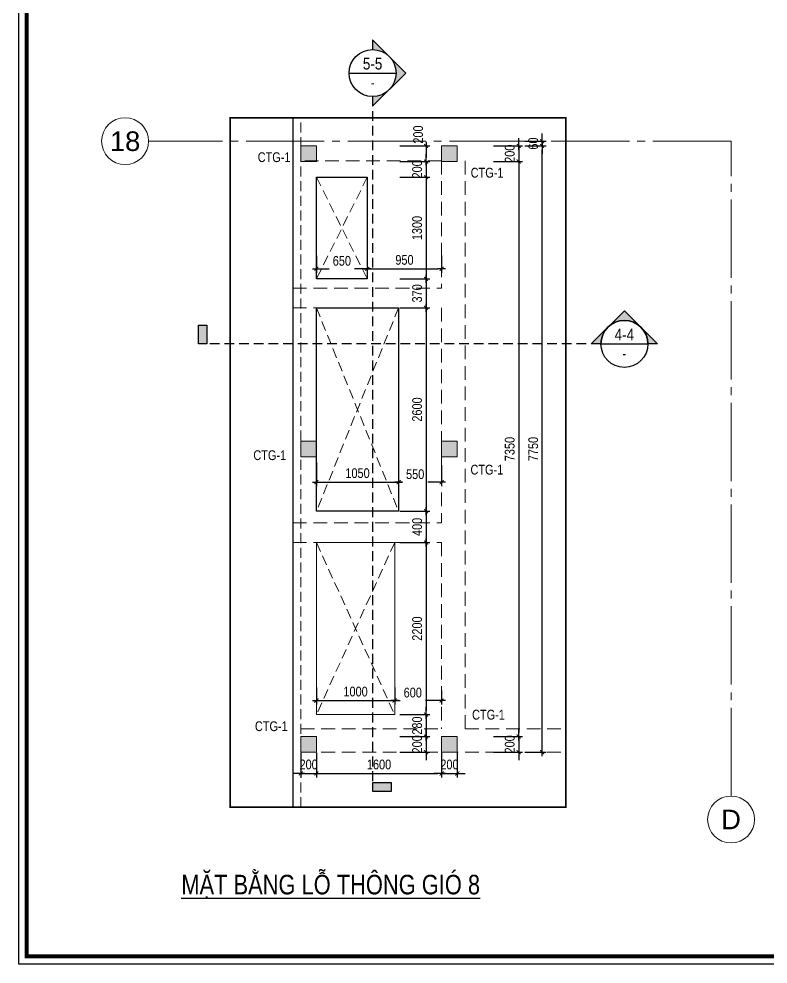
# Model space of a CAD drawing. Header units: millimetres. Extents: x -3582679 to -3542129, y 680309 to 797609.
# Drawn here: x -3582679 to -3573103, y 710009 to 722091 of the extents above; entities that cross this region are included whole.
import ezdxf
from ezdxf.enums import TextEntityAlignment as Align

# ---------------------------------------------------------------- set-up
doc = ezdxf.new("R2010")
doc.units = ezdxf.units.MM
doc.header["$LTSCALE"] = 100
doc.header["$MEASUREMENT"] = 0
for name, pattern in [('A14-Chi tiet Thong gio ham$0$HTT Center', [13, 10, -1, 1, -1]), ('BLOCK A - CHI TIET THANG 4$0$HIDDEN', [0.375, 0.25, -0.125]), ('BLOCK B - CHI TIET THANG 5$0$$0$HIDDEN', [0.375, 0.25, -0.125]), ('HIDDEN', [0.375, 0.25, -0.125])]:
    doc.linetypes.add(name, pattern=pattern)
doc.layers.get('0').update_dxf_attribs({"lineweight": 9})
for name, color, linetype, lineweight in [("'S_General_Hidden_1 Thin", 1, 'HIDDEN', 18), ('A14-Chi tiet Thong gio ham$0$Ky hieu Truc', 1, 'Continuous', 5), ('A14-Chi tiet Thong gio ham$0$Luoi Truc', 251, 'A14-Chi tiet Thong gio ham$0$HTT Center', 9), ('NS-Pier', 150, 'Continuous', 9), ('S_Concrete_Cont_1 Opening', 8, 'HIDDEN', 5), ('S_Concrete_Cont_2 Normal', 2, 'Continuous', 13)]:
    doc.layers.add(name, color=color, linetype=linetype, lineweight=lineweight)
for name, color, linetype in [('01PM. TEXT A', 3, 'Continuous'), ('04PM. THIN', 7, 'Continuous'), ('05PM. FRAME', 4, 'Continuous'), ('07PM. WACO', 6, 'Continuous'), ('11PM. DIM', 2, 'Continuous'), ('Vach VH3', 3, 'Continuous')]:
    doc.layers.add(name, color=color, linetype=linetype)
doc.styles.add('[PMDC2013]STYLE', font='arial.ttf', dxfattribs={"width": 0.8})
doc.styles.add('A14-Chi tiet Thong gio ham$0$Arial_C', font='arial.ttf')
doc.styles.add('BLOCK B - CHI TIET THANG 5$0$$0$Title Block Bold', font='VHELVEB_0.TTF')
doc.styles.add('BLOCK B - CHI TIET THANG 5$0$VNI-HelveCB', font='VHELVCB_0.TTF')
doc.dimstyles.new('20', dxfattribs={"dimtxt": 250, "dimasz": 200, "dimexe": 250, "dimexo": 0, "dimgap": 100, "dimtad": 1, "dimdec": 0, "dimlfac": 0.2, "dimzin": 0, "dimdsep": 46, "dimtxsty": '[PMDC2013]STYLE', "dimblk": 'TICK', "dimcen": 0, "dimdle": 300, "dimclrd": 2, "dimclre": 2, "dimclrt": 4, "dimadec": 0, "dimazin": 0, "dimtfac": 0.004, "dimtdec": 0, "dimtix": 1, "dimtmove": 2, "dimatfit": 3, "dimldrblk": 'TICK', "dimfxl": 1, "dimtvp": 0.8, "dimtolj": 1, "dimtzin": 0, "dimarcsym": 0})

# ---------------------------------------------------------------- blocks, each defined once
blk = doc.blocks.new('CHG_XX_Khung ten')
blk.add_lwpolyline([(15, 579), (826, 579), (826, 15), (15, 15)], close=True)
at = {"color": 4, "linetype": 'Continuous', "const_width": 1}
blk.add_lwpolyline([(17, 577), (824, 577), (824, 17), (17, 17)], close=True, dxfattribs=at)
blk = doc.blocks.new('A14-Chi tiet Thong gio ham$0$HTT-Grid')
at = {"linetype": 'ByBlock', "lineweight": -2}
blk.add_line((0, 6), (0, 8.5), dxfattribs=at)
blk.add_circle((0, 0), 6, dxfattribs=at)
at = {"linetype": 'ByBlock', "lineweight": -2, "style": 'A14-Chi tiet Thong gio ham$0$Arial_C'}
blk.add_attdef('GRID', text='', height=5, dxfattribs=at).set_placement((0, 0), align=Align.MIDDLE)
blk = doc.blocks.new('TICK')
at = {"color": 0, "linetype": 'ByBlock'}
blk.add_line((1, 0), (-1, 0), dxfattribs=at)
at = {"color": 7, "linetype": 'ByBlock', "const_width": 0.25}
blk.add_lwpolyline([(-0.5, -0.5), (0.5, 0.5)], dxfattribs=at)
blk = doc.blocks.new('*D408')
at = {"layer": '11PM. DIM', "color": 2, "lineweight": -2, "ltscale": 0.3, "transparency": 16777216}
for p, q in [((-3576613, 720468), (-3576241, 720468)), ((-3576291, 720518), (-3576291, 720568)), ((-3576291, 720468), (-3576291, 720268)), ((-3576613, 720268), (-3576241, 720268)), ((-3576291, 720218), (-3576291, 720168))]:
    blk.add_line(p, q, dxfattribs=at)
at = {"layer": '11PM. DIM', "color": 2, "lineweight": -2, "ltscale": 0.3, "transparency": 16777216, "xscale": 50, "yscale": 50, "zscale": 50}
for p, rotation in [((-3576291, 720468), 270), ((-3576291, 720268), 90)]:
    blk.add_blockref('TICK', p, dxfattribs=dict(at, rotation=rotation))
at = {"layer": '11PM. DIM', "color": 4, "ltscale": 0.3, "transparency": 16777216, "insert": (-3576405, 720368), "char_height": 125, "attachment_point": 5, "rotation": 90, "style": '[PMDC2013]STYLE'}
blk.add_mtext('\\A1;200', dxfattribs=at)
blk = doc.blocks.new('*D409')
at = {"layer": '11PM. DIM', "color": 2, "lineweight": -2, "ltscale": 0.3, "transparency": 16777216}
for p, q in [((-3576613, 720268), (-3576241, 720268)), ((-3576291, 720218), (-3576291, 712968)), ((-3576613, 712918), (-3576241, 712918))]:
    blk.add_line(p, q, dxfattribs=at)
at = {"layer": '11PM. DIM', "color": 2, "lineweight": -2, "ltscale": 0.3, "transparency": 16777216, "xscale": 50, "yscale": 50, "zscale": 50}
for p, rotation in [((-3576291, 720268), 90), ((-3576291, 712918), 270)]:
    blk.add_blockref('TICK', p, dxfattribs=dict(at, rotation=rotation))
at = {"layer": '11PM. DIM', "color": 4, "ltscale": 0.3, "transparency": 16777216, "insert": (-3576405, 716593), "char_height": 125, "attachment_point": 5, "rotation": 90, "style": '[PMDC2013]STYLE'}
blk.add_mtext('\\A1;\\A1;7350', dxfattribs=at)
blk = doc.blocks.new('*D410')
at = {"layer": '11PM. DIM', "color": 2, "lineweight": -2, "ltscale": 0.3, "transparency": 16777216}
for p, q in [((-3576291, 712968), (-3576291, 713018)), ((-3576613, 712918), (-3576241, 712918)), ((-3576291, 712918), (-3576291, 712718)), ((-3576613, 712718), (-3576241, 712718)), ((-3576291, 712668), (-3576291, 712618))]:
    blk.add_line(p, q, dxfattribs=at)
at = {"layer": '11PM. DIM', "color": 2, "lineweight": -2, "ltscale": 0.3, "transparency": 16777216, "xscale": 50, "yscale": 50, "zscale": 50}
for p, rotation in [((-3576291, 712918), 270), ((-3576291, 712718), 90)]:
    blk.add_blockref('TICK', p, dxfattribs=dict(at, rotation=rotation))
at = {"layer": '11PM. DIM', "color": 4, "ltscale": 0.3, "transparency": 16777216, "insert": (-3576405, 712818), "char_height": 125, "attachment_point": 5, "rotation": 90, "style": '[PMDC2013]STYLE'}
blk.add_mtext('\\A1;200', dxfattribs=at)
blk = doc.blocks.new('*D411')
at = {"layer": '11PM. DIM', "color": 2, "lineweight": -2, "ltscale": 0.3, "transparency": 16777216}
for p, q in [((-3576212, 720468), (-3575941, 720468)), ((-3575991, 712768), (-3575991, 720418)), ((-3576212, 712718), (-3575941, 712718))]:
    blk.add_line(p, q, dxfattribs=at)
at = {"layer": '11PM. DIM', "color": 2, "lineweight": -2, "ltscale": 0.3, "transparency": 16777216, "xscale": 50, "yscale": 50, "zscale": 50}
for p, rotation in [((-3575991, 720468), 90), ((-3575991, 712718), 270)]:
    blk.add_blockref('TICK', p, dxfattribs=dict(at, rotation=rotation))
at = {"layer": '11PM. DIM', "color": 4, "ltscale": 0.3, "transparency": 16777216, "insert": (-3576105, 716593), "char_height": 125, "attachment_point": 5, "rotation": 90, "style": '[PMDC2013]STYLE'}
blk.add_mtext('\\A1;7750', dxfattribs=at)
blk = doc.blocks.new('*D412')
at = {"layer": '11PM. DIM', "color": 2, "lineweight": -2, "ltscale": 0.3, "transparency": 16777216}
for p, q in [((-3579076, 712710), (-3579076, 712396)), ((-3578876, 712710), (-3578876, 712396)), ((-3579126, 712446), (-3579176, 712446)), ((-3579076, 712446), (-3578876, 712446)), ((-3578826, 712446), (-3578776, 712446))]:
    blk.add_line(p, q, dxfattribs=at)
at = {"layer": '11PM. DIM', "color": 2, "lineweight": -2, "ltscale": 0.3, "transparency": 16777216, "xscale": 50, "yscale": 50, "zscale": 50}
blk.add_blockref('TICK', (-3579076, 712446), dxfattribs=at)
at = {"layer": '11PM. DIM', "color": 2, "lineweight": -2, "ltscale": 0.3, "transparency": 16777216, "xscale": 50, "yscale": 50, "zscale": 50, "rotation": 180}
blk.add_blockref('TICK', (-3578876, 712446), dxfattribs=at)
at = {"layer": '11PM. DIM', "color": 4, "ltscale": 0.3, "transparency": 16777216, "insert": (-3578976, 712560), "char_height": 125, "attachment_point": 5, "style": '[PMDC2013]STYLE'}
blk.add_mtext('\\A1;200', dxfattribs=at)
blk = doc.blocks.new('*D413')
at = {"layer": '11PM. DIM', "color": 2, "lineweight": -2, "ltscale": 0.3, "transparency": 16777216}
for p, q in [((-3578876, 712710), (-3578876, 712396)), ((-3577276, 712710), (-3577276, 712396)), ((-3578826, 712446), (-3577326, 712446))]:
    blk.add_line(p, q, dxfattribs=at)
at = {"layer": '11PM. DIM', "color": 2, "lineweight": -2, "ltscale": 0.3, "transparency": 16777216, "xscale": 50, "yscale": 50, "zscale": 50, "rotation": 180}
blk.add_blockref('TICK', (-3578876, 712446), dxfattribs=at)
at = {"layer": '11PM. DIM', "color": 2, "lineweight": -2, "ltscale": 0.3, "transparency": 16777216, "xscale": 50, "yscale": 50, "zscale": 50}
blk.add_blockref('TICK', (-3577276, 712446), dxfattribs=at)
at = {"layer": '11PM. DIM', "color": 4, "ltscale": 0.3, "transparency": 16777216, "insert": (-3578076, 712560), "char_height": 125, "attachment_point": 5, "style": '[PMDC2013]STYLE'}
blk.add_mtext('\\A1;\\A1;1600', dxfattribs=at)
blk = doc.blocks.new('*D414')
at = {"layer": '11PM. DIM', "color": 2, "lineweight": -2, "ltscale": 0.3, "transparency": 16777216}
for p, q in [((-3577276, 712710), (-3577276, 712396)), ((-3577076, 712710), (-3577076, 712396)), ((-3577326, 712446), (-3577376, 712446)), ((-3577276, 712446), (-3577076, 712446)), ((-3577026, 712446), (-3576976, 712446))]:
    blk.add_line(p, q, dxfattribs=at)
at = {"layer": '11PM. DIM', "color": 2, "lineweight": -2, "ltscale": 0.3, "transparency": 16777216, "xscale": 50, "yscale": 50, "zscale": 50}
blk.add_blockref('TICK', (-3577276, 712446), dxfattribs=at)
at = {"layer": '11PM. DIM', "color": 2, "lineweight": -2, "ltscale": 0.3, "transparency": 16777216, "xscale": 50, "yscale": 50, "zscale": 50, "rotation": 180}
blk.add_blockref('TICK', (-3577076, 712446), dxfattribs=at)
at = {"layer": '11PM. DIM', "color": 4, "ltscale": 0.3, "transparency": 16777216, "insert": (-3577176, 712560), "char_height": 125, "attachment_point": 5, "style": '[PMDC2013]STYLE'}
blk.add_mtext('\\A1;200', dxfattribs=at)
blk = doc.blocks.new('*D415')
at = {"layer": '11PM. DIM', "color": 2, "lineweight": -2, "ltscale": 0.3, "transparency": 16777216}
for p, q in [((-3575991, 720578), (-3575991, 720628)), ((-3576212, 720528), (-3575941, 720528)), ((-3576212, 720468), (-3575941, 720468)), ((-3575991, 720468), (-3575991, 720528)), ((-3575991, 720418), (-3575991, 720368))]:
    blk.add_line(p, q, dxfattribs=at)
at = {"layer": '11PM. DIM', "color": 2, "lineweight": -2, "ltscale": 0.3, "transparency": 16777216, "xscale": 50, "yscale": 50, "zscale": 50}
for p, rotation in [((-3575991, 720528), 270), ((-3575991, 720468), 90)]:
    blk.add_blockref('TICK', p, dxfattribs=dict(at, rotation=rotation))
at = {"layer": '11PM. DIM', "color": 4, "ltscale": 0.3, "transparency": 16777216, "insert": (-3576105, 720498), "char_height": 125, "attachment_point": 5, "rotation": 90, "style": '[PMDC2013]STYLE'}
blk.add_mtext('\\A1;60', dxfattribs=at)
blk = doc.blocks.new('*D393')
at = {"layer": '11PM. DIM', "color": 2, "lineweight": -2, "ltscale": 0.3, "transparency": 16777216}
for p, q in [((-3577811, 720468), (-3577425, 720468)), ((-3577475, 720418), (-3577475, 720318)), ((-3577811, 720268), (-3577425, 720268))]:
    blk.add_line(p, q, dxfattribs=at)
at = {"layer": '11PM. DIM', "color": 2, "lineweight": -2, "ltscale": 0.3, "transparency": 16777216, "xscale": 50, "yscale": 50, "zscale": 50}
for p, rotation in [((-3577475, 720468), 90), ((-3577475, 720268), 270)]:
    blk.add_blockref('TICK', p, dxfattribs=dict(at, rotation=rotation))
at = {"layer": '11PM. DIM', "color": 4, "ltscale": 0.3, "transparency": 16777216, "insert": (-3577576, 720613), "char_height": 125, "attachment_point": 5, "rotation": 90, "style": '[PMDC2013]STYLE'}
blk.add_mtext('\\A1;200', dxfattribs=at)
blk = doc.blocks.new('*D394')
at = {"layer": '11PM. DIM', "color": 2, "lineweight": -2, "ltscale": 0.3, "transparency": 16777216}
for p, q in [((-3577475, 720318), (-3577475, 720368)), ((-3577811, 720268), (-3577425, 720268)), ((-3577475, 720268), (-3577475, 720068)), ((-3577811, 720068), (-3577425, 720068)), ((-3577475, 720018), (-3577475, 719968))]:
    blk.add_line(p, q, dxfattribs=at)
at = {"layer": '11PM. DIM', "color": 2, "lineweight": -2, "ltscale": 0.3, "transparency": 16777216, "xscale": 50, "yscale": 50, "zscale": 50}
for p, rotation in [((-3577475, 720268), 270), ((-3577475, 720068), 90)]:
    blk.add_blockref('TICK', p, dxfattribs=dict(at, rotation=rotation))
at = {"layer": '11PM. DIM', "color": 4, "ltscale": 0.3, "transparency": 16777216, "insert": (-3577589, 720168), "char_height": 125, "attachment_point": 5, "rotation": 90, "style": '[PMDC2013]STYLE'}
blk.add_mtext('\\A1;200', dxfattribs=at)
blk = doc.blocks.new('*D395')
at = {"layer": '11PM. DIM', "color": 2, "lineweight": -2, "ltscale": 0.3, "transparency": 16777216}
for p, q in [((-3577811, 720068), (-3577425, 720068)), ((-3577475, 720018), (-3577475, 718818)), ((-3577811, 718768), (-3577425, 718768))]:
    blk.add_line(p, q, dxfattribs=at)
at = {"layer": '11PM. DIM', "color": 2, "lineweight": -2, "ltscale": 0.3, "transparency": 16777216, "xscale": 50, "yscale": 50, "zscale": 50}
for p, rotation in [((-3577475, 720068), 90), ((-3577475, 718768), 270)]:
    blk.add_blockref('TICK', p, dxfattribs=dict(at, rotation=rotation))
at = {"layer": '11PM. DIM', "color": 4, "ltscale": 0.3, "transparency": 16777216, "insert": (-3577589, 719418), "char_height": 125, "attachment_point": 5, "rotation": 90, "style": '[PMDC2013]STYLE'}
blk.add_mtext('\\A1;1300', dxfattribs=at)
blk = doc.blocks.new('*D396')
at = {"layer": '11PM. DIM', "color": 2, "lineweight": -2, "ltscale": 0.3, "transparency": 16777216}
for p, q in [((-3577811, 718768), (-3577425, 718768)), ((-3577475, 718718), (-3577475, 718448)), ((-3577811, 718398), (-3577425, 718398))]:
    blk.add_line(p, q, dxfattribs=at)
at = {"layer": '11PM. DIM', "color": 2, "lineweight": -2, "ltscale": 0.3, "transparency": 16777216, "xscale": 50, "yscale": 50, "zscale": 50}
for p, rotation in [((-3577475, 718768), 90), ((-3577475, 718398), 270)]:
    blk.add_blockref('TICK', p, dxfattribs=dict(at, rotation=rotation))
at = {"layer": '11PM. DIM', "color": 4, "ltscale": 0.3, "transparency": 16777216, "insert": (-3577589, 718583), "char_height": 125, "attachment_point": 5, "rotation": 90, "style": '[PMDC2013]STYLE'}
blk.add_mtext('\\A1;370', dxfattribs=at)
blk = doc.blocks.new('*D397')
at = {"layer": '11PM. DIM', "color": 2, "lineweight": -2, "ltscale": 0.3, "transparency": 16777216}
for p, q in [((-3577811, 718398), (-3577425, 718398)), ((-3577475, 718348), (-3577475, 715848)), ((-3577811, 715798), (-3577425, 715798))]:
    blk.add_line(p, q, dxfattribs=at)
at = {"layer": '11PM. DIM', "color": 2, "lineweight": -2, "ltscale": 0.3, "transparency": 16777216, "xscale": 50, "yscale": 50, "zscale": 50}
for p, rotation in [((-3577475, 718398), 90), ((-3577475, 715798), 270)]:
    blk.add_blockref('TICK', p, dxfattribs=dict(at, rotation=rotation))
at = {"layer": '11PM. DIM', "color": 4, "ltscale": 0.3, "transparency": 16777216, "insert": (-3577589, 717098), "char_height": 125, "attachment_point": 5, "rotation": 90, "style": '[PMDC2013]STYLE'}
blk.add_mtext('\\A1;2600', dxfattribs=at)
blk = doc.blocks.new('*D398')
at = {"layer": '11PM. DIM', "color": 2, "lineweight": -2, "ltscale": 0.3, "transparency": 16777216}
for p, q in [((-3577811, 715798), (-3577425, 715798)), ((-3577475, 715748), (-3577475, 715448)), ((-3577811, 715398), (-3577425, 715398))]:
    blk.add_line(p, q, dxfattribs=at)
at = {"layer": '11PM. DIM', "color": 2, "lineweight": -2, "ltscale": 0.3, "transparency": 16777216, "xscale": 50, "yscale": 50, "zscale": 50}
for p, rotation in [((-3577475, 715798), 90), ((-3577475, 715398), 270)]:
    blk.add_blockref('TICK', p, dxfattribs=dict(at, rotation=rotation))
at = {"layer": '11PM. DIM', "color": 4, "ltscale": 0.3, "transparency": 16777216, "insert": (-3577589, 715598), "char_height": 125, "attachment_point": 5, "rotation": 90, "style": '[PMDC2013]STYLE'}
blk.add_mtext('\\A1;400', dxfattribs=at)
blk = doc.blocks.new('*D399')
at = {"layer": '11PM. DIM', "color": 2, "lineweight": -2, "ltscale": 0.3, "transparency": 16777216}
for p, q in [((-3577811, 715398), (-3577425, 715398)), ((-3577475, 715348), (-3577475, 713248)), ((-3577811, 713198), (-3577425, 713198))]:
    blk.add_line(p, q, dxfattribs=at)
at = {"layer": '11PM. DIM', "color": 2, "lineweight": -2, "ltscale": 0.3, "transparency": 16777216, "xscale": 50, "yscale": 50, "zscale": 50}
for p, rotation in [((-3577475, 715398), 90), ((-3577475, 713198), 270)]:
    blk.add_blockref('TICK', p, dxfattribs=dict(at, rotation=rotation))
at = {"layer": '11PM. DIM', "color": 4, "ltscale": 0.3, "transparency": 16777216, "insert": (-3577589, 714298), "char_height": 125, "attachment_point": 5, "rotation": 90, "style": '[PMDC2013]STYLE'}
blk.add_mtext('\\A1;2200', dxfattribs=at)
blk = doc.blocks.new('*D400')
at = {"layer": '11PM. DIM', "color": 2, "lineweight": -2, "ltscale": 0.3, "transparency": 16777216}
for p, q in [((-3577475, 713248), (-3577475, 713298)), ((-3577811, 713198), (-3577425, 713198)), ((-3577475, 713198), (-3577475, 712918)), ((-3577811, 712918), (-3577425, 712918)), ((-3577475, 712868), (-3577475, 712818))]:
    blk.add_line(p, q, dxfattribs=at)
at = {"layer": '11PM. DIM', "color": 2, "lineweight": -2, "ltscale": 0.3, "transparency": 16777216, "xscale": 50, "yscale": 50, "zscale": 50}
for p, rotation in [((-3577475, 713198), 270), ((-3577475, 712918), 90)]:
    blk.add_blockref('TICK', p, dxfattribs=dict(at, rotation=rotation))
at = {"layer": '11PM. DIM', "color": 4, "ltscale": 0.3, "transparency": 16777216, "insert": (-3577589, 713058), "char_height": 125, "attachment_point": 5, "rotation": 90, "style": '[PMDC2013]STYLE'}
blk.add_mtext('\\A1;280', dxfattribs=at)
blk = doc.blocks.new('*D401')
at = {"layer": '11PM. DIM', "color": 2, "lineweight": -2, "ltscale": 0.3, "transparency": 16777216}
for p, q in [((-3577475, 712968), (-3577475, 713018)), ((-3577811, 712918), (-3577425, 712918)), ((-3577475, 712918), (-3577475, 712718)), ((-3577811, 712718), (-3577425, 712718)), ((-3577475, 712668), (-3577475, 712618))]:
    blk.add_line(p, q, dxfattribs=at)
at = {"layer": '11PM. DIM', "color": 2, "lineweight": -2, "ltscale": 0.3, "transparency": 16777216, "xscale": 50, "yscale": 50, "zscale": 50}
for p, rotation in [((-3577475, 712918), 270), ((-3577475, 712718), 90)]:
    blk.add_blockref('TICK', p, dxfattribs=dict(at, rotation=rotation))
at = {"layer": '11PM. DIM', "color": 4, "ltscale": 0.3, "transparency": 16777216, "insert": (-3577589, 712818), "char_height": 125, "attachment_point": 5, "rotation": 90, "style": '[PMDC2013]STYLE'}
blk.add_mtext('\\A1;200', dxfattribs=at)
blk = doc.blocks.new('*D402')
at = {"layer": '11PM. DIM', "color": 2, "lineweight": -2, "ltscale": 0.3, "transparency": 16777216}
for p, q in [((-3578876, 713543), (-3578876, 713328)), ((-3577876, 713543), (-3577876, 713328)), ((-3578826, 713378), (-3577926, 713378))]:
    blk.add_line(p, q, dxfattribs=at)
at = {"layer": '11PM. DIM', "color": 2, "lineweight": -2, "ltscale": 0.3, "transparency": 16777216, "xscale": 50, "yscale": 50, "zscale": 50, "rotation": 180}
blk.add_blockref('TICK', (-3578876, 713378), dxfattribs=at)
at = {"layer": '11PM. DIM', "color": 2, "lineweight": -2, "ltscale": 0.3, "transparency": 16777216, "xscale": 50, "yscale": 50, "zscale": 50}
blk.add_blockref('TICK', (-3577876, 713378), dxfattribs=at)
at = {"layer": '11PM. DIM', "color": 4, "ltscale": 0.3, "transparency": 16777216, "insert": (-3578376, 713492), "char_height": 125, "attachment_point": 5, "style": '[PMDC2013]STYLE'}
blk.add_mtext('\\A1;1000', dxfattribs=at)
blk = doc.blocks.new('*D403')
at = {"layer": '11PM. DIM', "color": 2, "lineweight": -2, "ltscale": 0.3, "transparency": 16777216}
for p, q in [((-3577876, 713543), (-3577876, 713328)), ((-3577276, 713506), (-3577276, 713328)), ((-3577826, 713378), (-3577805, 713378)), ((-3577326, 713378), (-3577484, 713378))]:
    blk.add_line(p, q, dxfattribs=at)
at = {"layer": '11PM. DIM', "color": 2, "lineweight": -2, "ltscale": 0.3, "transparency": 16777216, "xscale": 50, "yscale": 50, "zscale": 50, "rotation": 180}
blk.add_blockref('TICK', (-3577876, 713378), dxfattribs=at)
at = {"layer": '11PM. DIM', "color": 2, "lineweight": -2, "ltscale": 0.3, "transparency": 16777216, "xscale": 50, "yscale": 50, "zscale": 50}
blk.add_blockref('TICK', (-3577276, 713378), dxfattribs=at)
at = {"layer": '11PM. DIM', "color": 4, "ltscale": 0.3, "transparency": 16777216, "insert": (-3577645, 713479), "char_height": 125, "attachment_point": 5, "style": '[PMDC2013]STYLE'}
blk.add_mtext('\\A1;600', dxfattribs=at)
blk = doc.blocks.new('*D404')
at = {"layer": '11PM. DIM', "color": 2, "lineweight": -2, "ltscale": 0.3, "transparency": 16777216}
for p, q in [((-3578876, 716419), (-3578876, 716120)), ((-3577826, 716419), (-3577826, 716120)), ((-3578826, 716170), (-3577876, 716170))]:
    blk.add_line(p, q, dxfattribs=at)
at = {"layer": '11PM. DIM', "color": 2, "lineweight": -2, "ltscale": 0.3, "transparency": 16777216, "xscale": 50, "yscale": 50, "zscale": 50, "rotation": 180}
blk.add_blockref('TICK', (-3578876, 716170), dxfattribs=at)
at = {"layer": '11PM. DIM', "color": 2, "lineweight": -2, "ltscale": 0.3, "transparency": 16777216, "xscale": 50, "yscale": 50, "zscale": 50}
blk.add_blockref('TICK', (-3577826, 716170), dxfattribs=at)
at = {"layer": '11PM. DIM', "color": 4, "ltscale": 0.3, "transparency": 16777216, "insert": (-3578351, 716284), "char_height": 125, "attachment_point": 5, "style": '[PMDC2013]STYLE'}
blk.add_mtext('\\A1;1050', dxfattribs=at)
blk = doc.blocks.new('*D405')
at = {"layer": '11PM. DIM', "color": 2, "lineweight": -2, "ltscale": 0.3, "transparency": 16777216}
for p, q in [((-3577826, 716419), (-3577826, 716120)), ((-3577276, 716386), (-3577276, 716120)), ((-3577776, 716170), (-3577774, 716170)), ((-3577326, 716170), (-3577454, 716170))]:
    blk.add_line(p, q, dxfattribs=at)
at = {"layer": '11PM. DIM', "color": 2, "lineweight": -2, "ltscale": 0.3, "transparency": 16777216, "xscale": 50, "yscale": 50, "zscale": 50, "rotation": 180}
blk.add_blockref('TICK', (-3577826, 716170), dxfattribs=at)
at = {"layer": '11PM. DIM', "color": 2, "lineweight": -2, "ltscale": 0.3, "transparency": 16777216, "xscale": 50, "yscale": 50, "zscale": 50}
blk.add_blockref('TICK', (-3577276, 716170), dxfattribs=at)
at = {"layer": '11PM. DIM', "color": 4, "ltscale": 0.3, "transparency": 16777216, "insert": (-3577614, 716271), "char_height": 125, "attachment_point": 5, "style": '[PMDC2013]STYLE'}
blk.add_mtext('\\A1;550', dxfattribs=at)
blk = doc.blocks.new('*D406')
at = {"layer": '11PM. DIM', "color": 2, "lineweight": -2, "ltscale": 0.3, "transparency": 16777216}
for p, q in [((-3578876, 719063), (-3578876, 718847)), ((-3578226, 719063), (-3578226, 718847)), ((-3578826, 718897), (-3578712, 718897)), ((-3578276, 718897), (-3578391, 718897))]:
    blk.add_line(p, q, dxfattribs=at)
at = {"layer": '11PM. DIM', "color": 2, "lineweight": -2, "ltscale": 0.3, "transparency": 16777216, "xscale": 50, "yscale": 50, "zscale": 50, "rotation": 180}
blk.add_blockref('TICK', (-3578876, 718897), dxfattribs=at)
at = {"layer": '11PM. DIM', "color": 2, "lineweight": -2, "ltscale": 0.3, "transparency": 16777216, "xscale": 50, "yscale": 50, "zscale": 50}
blk.add_blockref('TICK', (-3578226, 718897), dxfattribs=at)
at = {"layer": '11PM. DIM', "color": 4, "ltscale": 0.3, "transparency": 16777216, "insert": (-3578551, 718998), "char_height": 125, "attachment_point": 5, "style": '[PMDC2013]STYLE'}
blk.add_mtext('\\A1;650', dxfattribs=at)
blk = doc.blocks.new('*D407')
at = {"layer": '11PM. DIM', "color": 2, "lineweight": -2, "ltscale": 0.3, "transparency": 16777216}
for p, q in [((-3578226, 719063), (-3578226, 718847)), ((-3577276, 719065), (-3577276, 718847)), ((-3578176, 718897), (-3577326, 718897))]:
    blk.add_line(p, q, dxfattribs=at)
at = {"layer": '11PM. DIM', "color": 2, "lineweight": -2, "ltscale": 0.3, "transparency": 16777216, "xscale": 50, "yscale": 50, "zscale": 50, "rotation": 180}
blk.add_blockref('TICK', (-3578226, 718897), dxfattribs=at)
at = {"layer": '11PM. DIM', "color": 2, "lineweight": -2, "ltscale": 0.3, "transparency": 16777216, "xscale": 50, "yscale": 50, "zscale": 50}
blk.add_blockref('TICK', (-3577276, 718897), dxfattribs=at)
at = {"layer": '11PM. DIM', "color": 4, "ltscale": 0.3, "transparency": 16777216, "insert": (-3577751, 719010), "char_height": 125, "attachment_point": 5, "style": '[PMDC2013]STYLE'}
blk.add_mtext('\\A1;950', dxfattribs=at)
blk = doc.blocks.new('cot thong gio')
at = {"layer": 'S_Concrete_Cont_2 Normal', "color": 3, "ltscale": 0.8}
blk.add_lwpolyline([(-100, -70), (100, -70), (100, 130), (-100, 130)], close=True, dxfattribs=at)
blk.add_solid([(-100, 130), (-100, -70), (100, 130), (100, -70)], dxfattribs=at)
blk = doc.blocks.new('*U429')
h = blk.add_hatch(color=256)
edge = h.paths.add_edge_path()
edge.add_line((0, -600), (0, -849))
edge.add_line((0, -849), (849, 0))
edge.add_line((849, 0), (0, 849))
edge.add_line((0, 849), (0, 600))
edge.add_arc((0, 0), 600, -90, 90, ccw=False)
blk.add_hatch(color=256).paths.add_polyline_path([(480, -18362), (480, -18148), (0, -18148), (0, -18362)])
blk.add_line((-600, 0), (600, 0))
at = {"linetype": 'BLOCK B - CHI TIET THANG 5$0$$0$HIDDEN', "ltscale": 10}
blk.add_line((0, -600), (0, -18362), dxfattribs=at)
blk.add_lwpolyline([(0, -600), (0, -849), (849, 0), (0, 849), (0, 600, -1)], format="xyb", close=True)
blk.add_lwpolyline([(480, -18362), (480, -18148), (0, -18148), (0, -18362)], close=True)
blk.add_circle((0, 0), 600)
at = {"style": 'BLOCK B - CHI TIET THANG 5$0$$0$Title Block Bold', "flags": 8}
blk.add_attdef('VIEWNUMBER', text='', height=300, dxfattribs=at).set_placement((0, 0), align=Align.BOTTOM_CENTER)
blk.add_attdef('DRAWINGREFERENCE', text='', height=250, dxfattribs=at).set_placement((0, -120), align=Align.TOP_CENTER)
blk = doc.blocks.new('*U367')
h = blk.add_hatch(color=256)
edge = h.paths.add_edge_path()
edge.add_line((-600, 0), (-849, 0))
edge.add_line((-849, 0), (0, 849))
edge.add_line((0, 849), (849, 0))
edge.add_line((849, 0), (600, 0))
edge.add_arc((0, 0), 600, 360, 540)
blk.add_hatch(color=256).paths.add_polyline_path([(-10891, 480), (-10676, 480), (-10676, 0), (-10891, 0)])
at = {"linetype": 'BLOCK B - CHI TIET THANG 5$0$$0$HIDDEN', "ltscale": 10}
blk.add_line((-600, 0), (-10891, 0), dxfattribs=at)
blk.add_line((-600, 0), (600, 0))
blk.add_lwpolyline([(-600, 0), (-849, 0), (0, 849), (849, 0), (600, 0, 1)], format="xyb", close=True)
blk.add_lwpolyline([(-10891, 480), (-10676, 480), (-10676, 0), (-10891, 0)], close=True)
blk.add_circle((0, 0), 600)
at = {"style": 'BLOCK B - CHI TIET THANG 5$0$$0$Title Block Bold', "flags": 8}
blk.add_attdef('VIEWNUMBER', text='', height=300, dxfattribs=at).set_placement((0, 0), align=Align.BOTTOM_CENTER)
blk.add_attdef('DRAWINGREFERENCE', text='', height=250, dxfattribs=at).set_placement((0, -120), align=Align.TOP_CENTER)

msp = doc.modelspace()

# ---------------------------------------------------------------- block references
at = {"layer": '04PM. THIN', "xscale": 50, "yscale": 50, "zscale": 50}
msp.add_blockref('CHG_XX_Khung ten', (-3583429.2, 709259.1), dxfattribs=at)

# ---------------------------------------------------------------- next in the draw order: linework, layer by layer
at = {"layer": "'S_General_Hidden_1 Thin", "ltscale": 7}
for p, q in [((-3577276.2, 720278.3), (-3579076.2, 720278.3)), ((-3577276.2, 720278.3), (-3577276.2, 718648.3)), ((-3576976.1, 720278.3), (-3576976.1, 713018.3)), ((-3579176.2, 718648.3), (-3577276.2, 718648.3)), ((-3579176.2, 718398.3), (-3577826.2, 718398.3)), ((-3577276.2, 718398.3), (-3577276.2, 715647.6)), ((-3579176.1, 715648.3), (-3577276.2, 715648.3)), ((-3579176.1, 715398.3), (-3577276.2, 715398.3)), ((-3577276.2, 715397.6), (-3577276.2, 713018.3)), ((-3579076.2, 713018.3), (-3577276.2, 713018.3)), ((-3576976.1, 713018.3), (-3575689.3, 713018.3)), ((-3579076.2, 712718.3), (-3575689.3, 712718.3))]:
    msp.add_line(p, q, dxfattribs=at)
at = {"linetype": 'BLOCK A - CHI TIET THANG 4$0$HIDDEN', "ltscale": 10, "const_width": 20}
msp.add_lwpolyline([(-3579978.7, 720825.8), (-3575689.3, 720825.8), (-3575689.3, 712015.9), (-3579978.7, 712015.9)], close=True, dxfattribs=at)
at = {"layer": '05PM. FRAME'}
for points in [[(-3578876.1, 720067.5), (-3578226.1, 720067.5), (-3578226.1, 718767.5), (-3578876.1, 718767.5)], [(-3578876.2, 718398.3), (-3577826.2, 718398.3), (-3577826.2, 715798.3), (-3578876.2, 715798.3)]]:
    msp.add_lwpolyline(points, close=True, dxfattribs=at)
at = {"layer": 'A14-Chi tiet Thong gio ham$0$Luoi Truc'}
msp.add_lwpolyline([(-3573576.2, 712282.8), (-3573576.2, 720528.3), (-3580896.7, 720528.3)], dxfattribs=at)
at = {"layer": 'NS-Pier', "linetype": 'HIDDEN', "ltscale": 5}
msp.add_lwpolyline([(-3579076.2, 712015.9), (-3579076.2, 720825.8)], dxfattribs=at)
at = {"layer": 'S_Concrete_Cont_1 Opening', "ltscale": 5}
for p, q in [((-3578876.1, 720067.5), (-3578226.1, 718767.5)), ((-3578226.1, 720067.5), (-3578876.1, 718767.5)), ((-3578876.1, 718398.3), (-3577826.2, 715798.3)), ((-3577826.2, 718398.3), (-3578876.1, 715798.3)), ((-3578876.2, 715398.3), (-3577876.2, 713198.3)), ((-3577876.2, 715397.6), (-3578876.2, 713198.3))]:
    msp.add_line(p, q, dxfattribs=at)
at = {"layer": 'S_Concrete_Cont_2 Normal', "ltscale": 0.8}
msp.add_lwpolyline([(-3578876.2, 715398.3), (-3577876.2, 715398.3), (-3577876.2, 713198.3), (-3578876.2, 713198.3)], close=True, dxfattribs=at)
at = {"layer": 'Vach VH3'}
msp.add_line((-3579176.2, 720825.8), (-3579176.2, 712015.9), dxfattribs=at)

# ---------------------------------------------------------------- next in the draw order: block references
at = {"layer": '07PM. WACO'}
ref = msp.add_blockref('*U429', (-3578158.4, 721399.2), dxfattribs=dict(at, xscale=0.5, yscale=0.5, zscale=0.5))
ref.add_attrib('VIEWNUMBER', '5-5', dxfattribs={"layer": '0', "height": 150, "style": 'BLOCK B - CHI TIET THANG 5$0$VNI-HelveCB'}).set_placement((-3578158.4, 721399.2), align=Align.BOTTOM_CENTER)
ref.add_attrib('DRAWINGREFERENCE', '-', dxfattribs={"layer": '0', "height": 125, "style": 'BLOCK B - CHI TIET THANG 5$0$VNI-HelveCB'}).set_placement((-3578158.4, 721339.2), align=Align.TOP_CENTER)
ref = msp.add_blockref('*U367', (-3574939.8, 717936.7), dxfattribs=dict(at, xscale=0.5, yscale=0.5, zscale=0.5))
ref.add_attrib('VIEWNUMBER', '4-4', dxfattribs={"layer": '0', "height": 150, "style": 'BLOCK B - CHI TIET THANG 5$0$VNI-HelveCB'}).set_placement((-3574939.8, 717936.7), align=Align.BOTTOM_CENTER)
ref.add_attrib('DRAWINGREFERENCE', '-', dxfattribs={"layer": '0', "height": 125, "style": 'BLOCK B - CHI TIET THANG 5$0$VNI-HelveCB'}).set_placement((-3574939.8, 717876.7), align=Align.TOP_CENTER)
at = {"layer": 'A14-Chi tiet Thong gio ham$0$Ky hieu Truc'}
ref = msp.add_blockref('A14-Chi tiet Thong gio ham$0$HTT-Grid', (-3581321.7, 720528.3), dxfattribs=dict(at, xscale=50, yscale=50, zscale=50, rotation=270))
ref.add_attrib('GRID', '18', dxfattribs={"layer": '0', "color": 0, "linetype": 'ByBlock', "lineweight": -2, "height": 250, "style": 'A14-Chi tiet Thong gio ham$0$Arial_C'}).set_placement((-3581321.7, 720528.3), align=Align.MIDDLE)
ref = msp.add_blockref('A14-Chi tiet Thong gio ham$0$HTT-Grid', (-3573576.2, 711857.8), dxfattribs=dict(at, xscale=50, yscale=50, zscale=50))
ref.add_attrib('GRID', 'D', dxfattribs={"layer": '0', "color": 0, "linetype": 'ByBlock', "lineweight": -2, "height": 250, "style": 'A14-Chi tiet Thong gio ham$0$Arial_C'}).set_placement((-3573576.2, 711857.8), align=Align.MIDDLE)
at = {"layer": 'S_Concrete_Cont_2 Normal'}
for p in [(-3578976.2, 720337.9), (-3577176.2, 720337.5), (-3578976.2, 716563.8), (-3577176.2, 716562.9), (-3578976.2, 712788.8), (-3577176.2, 712787.9)]:
    msp.add_blockref('cot thong gio', p, dxfattribs=at)

# ---------------------------------------------------------------- next in the draw order: texts
at = {"layer": '01PM. TEXT A', "style": '[PMDC2013]STYLE', "width": 0.8}
for p in [(-3579626.8, 720261.3), (-3576904.5, 720063), (-3579682.4, 716451.9), (-3576907.3, 716266.9), (-3576886.8, 713134.9), (-3579662.5, 712987.3)]:
    msp.add_text('CTG-1', height=125, dxfattribs=at).set_placement(p)
msp.add_text('%%UMẶT BẰNG LỖ THÔNG GIÓ 8', height=250, dxfattribs=at).set_placement((-3578694, 710900.3), align=Align.CENTER)

# ---------------------------------------------------------------- next in the draw order: dimensions: what is measured, and where the dimension line sits
at = {"layer": '11PM. DIM', "ltscale": 0.3}
dim = msp.add_linear_dim(base=(-3577474.9, 720268.3), p1=(-3577811, 720468.3), p2=(-3577811, 720268.3), angle=90, dimstyle='20', override={"dimscale": 0.5, "dimasz": 100, "dimexe": 100, "dimlfac": 1, "dimdle": 100}, dxfattribs=at)
dim.commit()
dim.dimension.update_dxf_attribs({"geometry": '*D393', "text_midpoint": (-3577576, 720612.8), "dimtype": 160})
for base, p1, p2, picture, middle in [((-3575991.1, 720528.3), (-3576212.1, 720468.3), (-3576212.1, 720528.3), '*D415', (-3576104.9, 720498.3)), ((-3576291.1, 720268.3), (-3576612.8, 720468.3), (-3576612.8, 720268.3), '*D408', (-3576404.9, 720368.3)), ((-3575991.1, 720468.3), (-3576212.1, 712718.3), (-3576212.1, 720468.3), '*D411', (-3576104.9, 716593.3)), ((-3577474.9, 720068.3), (-3577811, 720268.3), (-3577811, 720068.3), '*D394', (-3577588.7, 720168.3)), ((-3577474.9, 718768.3), (-3577811, 720068.3), (-3577811, 718768.3), '*D395', (-3577588.8, 719418.3)), ((-3577474.9, 718398.3), (-3577811, 718768.3), (-3577811, 718398.3), '*D396', (-3577588.8, 718583.3)), ((-3577474.9, 715798.3), (-3577811, 718398.3), (-3577811, 715798.3), '*D397', (-3577588.7, 717098.3)), ((-3577474.9, 715398.3), (-3577811, 715798.3), (-3577811, 715398.3), '*D398', (-3577588.7, 715598.3)), ((-3577474.9, 713198.3), (-3577811, 715398.3), (-3577811, 713198.3), '*D399', (-3577588.7, 714298.3)), ((-3577474.9, 712918.3), (-3577811, 713198.3), (-3577811, 712918.3), '*D400', (-3577588.7, 713058.3)), ((-3577474.9, 712718.3), (-3577811, 712918.3), (-3577811, 712718.3), '*D401', (-3577588.7, 712818.3)), ((-3576291.1, 712718.3), (-3576612.8, 712918.3), (-3576612.8, 712718.3), '*D410', (-3576404.9, 712818.3))]:
    dim = msp.add_linear_dim(base=base, p1=p1, p2=p2, angle=90, dimstyle='20', override={"dimscale": 0.5, "dimasz": 100, "dimexe": 100, "dimlfac": 1, "dimdle": 100}, dxfattribs=at)
    dim.commit()
    dim.dimension.update_dxf_attribs({"geometry": picture, "text_midpoint": middle})
dim = msp.add_linear_dim(base=(-3576291.1, 712918.3), p1=(-3576612.8, 720268.3), p2=(-3576612.8, 712918.3), angle=90, text='\\A1;7350', dimstyle='20', override={"dimscale": 0.5, "dimasz": 100, "dimexe": 100, "dimlfac": 1, "dimdle": 100}, dxfattribs=at)
dim.commit()
dim.dimension.update_dxf_attribs({"geometry": '*D409', "text_midpoint": (-3576405, 716593.3)})
for base, p1, p2, picture, middle in [((-3578226.2, 718896.6), (-3578876.2, 719063.1), (-3578226.2, 719063.1), '*D406', (-3578551.2, 718997.7)), ((-3577276.2, 716170), (-3577826.2, 716419.2), (-3577276.2, 716386.2), '*D405', (-3577613.9, 716271)), ((-3577276.2, 713378.3), (-3577876.2, 713542.7), (-3577276.2, 713506.3), '*D403', (-3577644.7, 713479.3))]:
    dim = msp.add_linear_dim(base=base, p1=p1, p2=p2, dimstyle='20', override={"dimscale": 0.5, "dimasz": 100, "dimexe": 100, "dimlfac": 1, "dimdle": 100}, dxfattribs=at)
    dim.commit()
    dim.dimension.update_dxf_attribs({"geometry": picture, "text_midpoint": middle, "dimtype": 160})
for base, p1, p2, picture, middle in [((-3577276.2, 718896.6), (-3578226.2, 719063.1), (-3577276.2, 719065.4), '*D407', (-3577751.2, 719010.5)), ((-3577826.2, 716170), (-3578876.2, 716419.2), (-3577826.2, 716419.2), '*D404', (-3578351.2, 716283.8)), ((-3577876.2, 713378.3), (-3578876.2, 713542.7), (-3577876.2, 713542.7), '*D402', (-3578376.2, 713492.1)), ((-3578876.2, 712446), (-3579076.2, 712709.5), (-3578876.2, 712709.5), '*D412', (-3578976.2, 712559.8)), ((-3577076.2, 712446), (-3577276.2, 712709.5), (-3577076.2, 712709.5), '*D414', (-3577176.2, 712559.8))]:
    dim = msp.add_linear_dim(base=base, p1=p1, p2=p2, dimstyle='20', override={"dimscale": 0.5, "dimasz": 100, "dimexe": 100, "dimlfac": 1, "dimdle": 100}, dxfattribs=at)
    dim.commit()
    dim.dimension.update_dxf_attribs({"geometry": picture, "text_midpoint": middle})
dim = msp.add_linear_dim(base=(-3577276.2, 712446), p1=(-3578876.2, 712709.5), p2=(-3577276.2, 712709.5), text='\\A1;1600', dimstyle='20', override={"dimscale": 0.5, "dimasz": 100, "dimexe": 100, "dimlfac": 1, "dimdle": 100}, dxfattribs=at)
dim.commit()
dim.dimension.update_dxf_attribs({"geometry": '*D413', "text_midpoint": (-3578076.2, 712559.8)})

doc.saveas('drawing.dxf')
